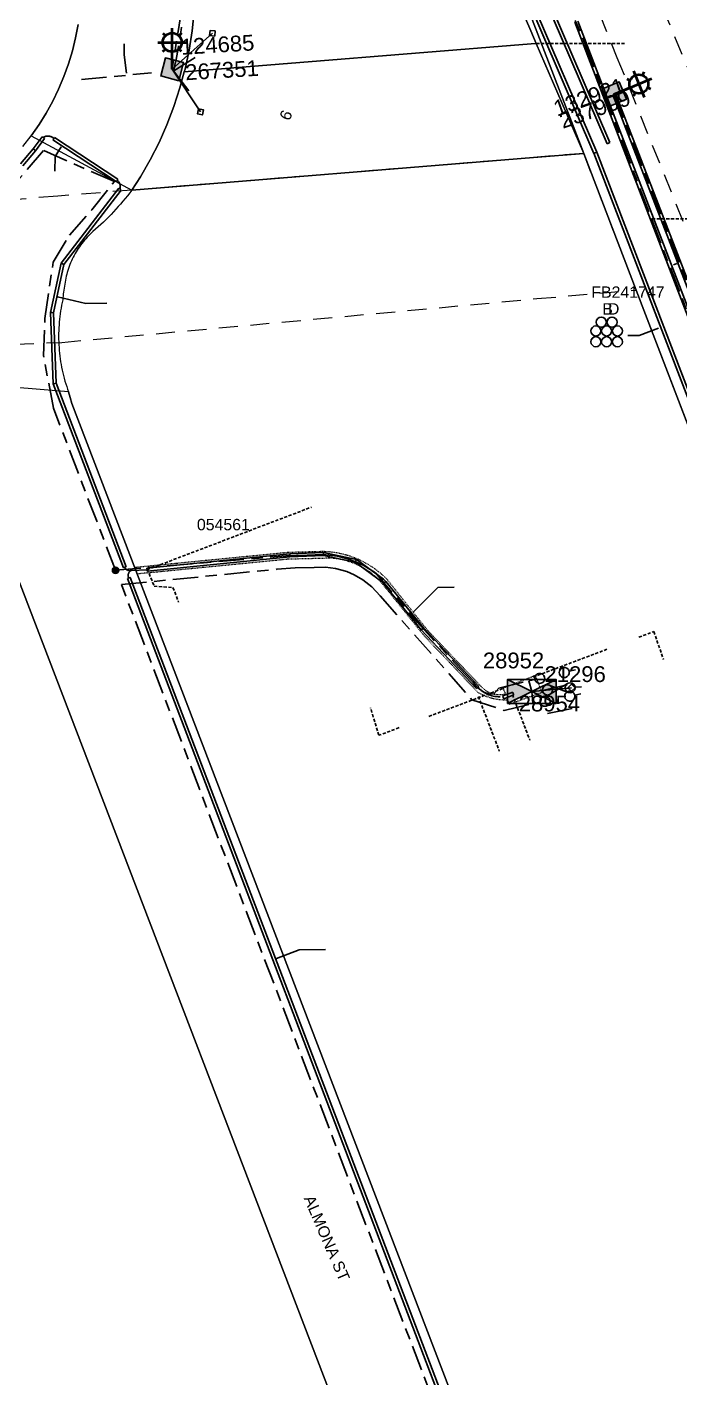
# Model space of a CAD drawing. Header units: metres. Extents: x 308616 to 310825, y 6264327 to 6267194.
# Drawn here: x 308928.1 to 309031.5, y 6266433 to 6266647.1 of the extents above; entities that cross this region are included whole.
import ezdxf
from ezdxf.enums import TextEntityAlignment as Align

# ---------------------------------------------------------------- set-up
doc = ezdxf.new("R2010")
doc.units = ezdxf.units.M
for name, pattern in [('Cable Exist UG', [8.2, 4, -1.2, 1.8, -1.2]), ('Dash', [5, 3, -2]), ('DASHED', [0.75, 0.5, -0.25]), ('HIDDEN', [0.375, 0.25, -0.125]), ('HIDDEN2', [0.1875, 0.125, -0.0625])]:
    doc.linetypes.add(name, pattern=pattern)
doc.layers.get('0').update_dxf_attribs({"color": 6})
for name, color, linetype in [('_User Miscellaneous9', 7, 'Continuous'), ('Equip_HV_EXT', 7, 'Continuous'), ('Equip_LV_EXT', 7, 'Continuous'), ('Equip_SP_SL_EXT', 7, 'Continuous'), ('Mains_HV_EXT', 7, 'Continuous'), ('Mains_LV_EXT', 7, 'Continuous'), ('Mains_LV_SL_EXT', 7, 'Continuous'), ('Mains_TR_EXT', 7, 'Continuous'), ('Services_SP_EXT', 7, 'Continuous'), ('Sub_SP_EXT', 7, 'Continuous'), ('SupportsUG_SP_LV_SL_EXT', 7, 'Continuous'), ('Trench_SP_EXT', 7, 'Continuous')]:
    doc.layers.add(name, color=color, linetype=linetype)
for name, color, linetype, lineweight in [('Cadastre Developer_SP_EXT', 7, 'Continuous', 5), ('Cadastre Easements_SP_EXT', 7, 'Continuous', 5), ('Cadastre Land Parcels_SP_EXT', 7, 'Continuous', 5), ('Cadastre Other Property_SP_EXT', 7, 'HIDDEN', 5), ('Cadastre Roads_SP_EXT', 7, 'Continuous', 5)]:
    doc.layers.add(name, color=color, linetype=linetype, lineweight=lineweight)
doc.layers.add('UNKNOWN_FEATURES', color=1, linetype='DASHED', plot=False)
doc.styles.add('COLUMN_LABEL', font='arial.ttf')
doc.styles.add('iecARIAL', font='arial.ttf', dxfattribs={"height": 2})
doc.styles.add('POLE_LABEL', font='arial.ttf')
doc.styles.get("Standard").update_dxf_attribs({"font": 'arial.ttf'})
doc.styles.add('SWITCH_LABEL', font='arial.ttf', dxfattribs={"height": 2.5})

# ---------------------------------------------------------------- blocks, each defined once
blk = doc.blocks.new('SUB_PADMOUNT_EXT')
for points in [[(0, 0), (-3.84, 1.92), (-3.84, -1.92)], [(0, 0), (3.84, 1.92), (3.84, -1.92)]]:
    blk.add_hatch(color=256).paths.add_polyline_path(points)
for p, q in [((3.84, 1.92), (-3.84, -1.92)), ((-3.84, 1.92), (3.84, -1.92))]:
    blk.add_line(p, q)
blk.add_lwpolyline([(-3.84, -1.92), (3.84, -1.92), (3.84, 1.92), (-3.84, 1.92)], close=True)
for tag, height, flags, p in [('ASSET_NUM', 2.5, 8, (2, 2)), ('STREET_CODE', 0.2, 9, (1.5, 0)), ('CONSTRUCTED_VOLTAGE', 0.2, 9, (1.5, -0.2)), ('OPERATING_VOLTAGE', 0.2, 9, (1.5, -0.6)), ('ORIENTATION', 0.2, 9, (1.5, -0.8)), ('OWNED_BY', 0.2, 9, (1.5, -1)), ('OPERATED_BY', 0.2, 9, (1.5, -1.2)), ('SECONDARY_VOLTAGE', 0.2, 9, (1.5, -1.6)), ('STATE', 0.2, 9, (1.5, -1.8)), ('SUBSTATION_TYPE', 0.2, 9, (1.5, -2.2)), ('NO_PHASES', 0.2, 9, (1.5, -0.4)), ('MAINTAINED_BY', 0.2, 9, (1.5, -1.4)), ('PARENT', 0.2, 9, (1.5, -2)), ('STREETNAME', 0.2, 9, (1.5, -3)), ('SUBURB', 0.2, 9, (1.5, -3.2)), ('Z', 0.2, 1, (1.5, -3.6)), ('USAGE', 0.2, 9, (1.5, -2.4)), ('LEGEND', 0.2, 9, (1.5, -2.6)), ('LOCATION', 0.2, 9, (1.5, -2.8)), ('NOTES', 0.2, 9, (1.5, -3.4))]:
    blk.add_attdef(tag, text='', height=height, dxfattribs=dict(flags=flags)).set_placement(p, align=Align.MIDDLE_LEFT)
blk = doc.blocks.new('COLUMN_EXT')
blk.add_hatch(color=256).paths.add_polyline_path([(-1.49, 1.48), (-1.49, -1.49), (1.48, -1.49), (1.48, 1.48)])
blk.add_lwpolyline([(-1.49, -1.49), (1.48, -1.49), (1.48, 1.48), (-1.49, 1.48)], close=True)
for tag, height, style, flags, p in [('ASSET_NUM', 2.5, 'COLUMN_LABEL', 8, (2, 2)), ('STRUCTURE_PLANT_NUMBER', 0.2, 'POLE_LABEL', 9, (1.81, 0.03)), ('STREET_CODE', 0.2, 'COLUMN_LABEL', 9, (1.81, -0.2))]:
    blk.add_attdef(tag, text='', height=height, dxfattribs=dict(style=style, flags=flags)).set_placement(p, align=Align.MIDDLE_LEFT)
at = {"flags": 9}
for tag, p in [('COLUMN_TYPE', (1.81, -0.4)), ('OWNED_BY', (1.81, -0.6)), ('STATE', (1.81, -0.8)), ('USAGE', (1.81, -1)), ('STREETNAME', (1.81, -1.6)), ('SUBURB', (1.81, -1.8)), ('LEGEND', (1.81, -1.2)), ('LOCATION', (1.81, -1.4)), ('NOTES', (1.81, -2))]:
    blk.add_attdef(tag, text='', height=0.2, dxfattribs=at).set_placement(p, align=Align.MIDDLE_LEFT)
at = {"flags": 1}
blk.add_attdef('Z', (1.81, -2.35), '', height=0.2, dxfattribs=at)
blk = doc.blocks.new('DUCT_EXT')
blk.add_circle((0, 0.8), 0.8)
at = {"flags": 1}
blk.add_attdef('Z', (0, 0), '', height=0.2, dxfattribs=at)
at = {"flags": 9}
for tag, p in [('DUCT_CODE', (0, 0)), ('XSECT_TYPE', (0, -0.2)), ('STATE', (0, -0.6)), ('FB_REFERENCE', (0, -0.4)), ('NOTES', (0, -0.8))]:
    blk.add_attdef(tag, text='', height=0.2, dxfattribs=at).set_placement(p, align=Align.MIDDLE_LEFT)
blk = doc.blocks.new('SL_LANTERN_EXT')
at = {"lineweight": 40}
for p, q in [((0, 1.97), (0, 6.47)), ((-1.46, 5.68), (-1.06, 5.28)), ((1.46, 5.68), (1.06, 5.28)), ((-2.25, 4.22), (2.25, 4.22)), ((-1.46, 2.76), (-1.06, 3.16)), ((0, 0), (0, 2.72)), ((1.46, 2.76), (1.06, 3.16))]:
    blk.add_line(p, q, dxfattribs=at)
blk.add_circle((0, 4.22), 1.5, dxfattribs=at)
at = {"style": 'iecARIAL', "flags": 8}
blk.add_attdef('ASSET_NUM', (1.5, 1.5), '', height=2.5, dxfattribs=at)
for tag, p, height, flags in [('OPERATING_VOLTAGE', (0.98, -1.65), 0.2, 9), ('ORIENTATION', (0.98, -1.85), 0.2, 9), ('OWNED_BY', (0.98, -2.05), 0.2, 9), ('STATE', (0.98, -2.25), 0.2, 9), ('CONSTRUCTED_VOLTAGE', (0.98, -0.65), 0.2, 9), ('CONTROL_TYPE', (0.98, -0.85), 0.2, 9), ('LANTERN_PURPOSE', (0.98, -1.05), 0.2, 9), ('LANTERN_TYPE', (0.98, -1.25), 0.2, 9), ('NO_PHASES', (0.98, -1.45), 0.2, 9), ('LNUMBER', (2.18, -3.25), 2.5, 8), ('USAGE', (0.98, -2.45), 0.2, 9), ('CEXIST', (0.98, -2.65), 0.2, 9), ('CNEW', (0.98, -2.85), 0.2, 9), ('CNUMBER', (0.98, -3.05), 0.2, 9), ('CREMOVE', (0.98, -3.25), 0.2, 9), ('CREPLACE', (0.98, -3.45), 0.2, 9), ('LKINGHEIGHT', (0.98, -3.65), 0.2, 9), ('LBRACKET', (0.98, -3.85), 0.2, 9), ('LBRACKETVOCAB', (0.98, -4.05), 0.2, 9), ('LCATEGORY', (0.98, -4.25), 0.2, 9), ('LCHARGE1', (0.98, -4.45), 0.2, 9), ('LCHARGE1PERCENT', (0.98, -4.65), 0.2, 9), ('LCHARGE2', (0.98, -4.85), 0.2, 9), ('LCHARGE2PERCENT', (0.98, -5.05), 0.2, 9), ('LCHARGE3', (0.98, -5.25), 0.2, 9), ('LCHARGE3PERCENT', (0.98, -5.45), 0.2, 9), ('LEXIST', (0.98, -5.65), 0.2, 9), ('LLAMP', (0.98, -5.85), 0.2, 9), ('LLAMPVOCAB', (0.98, -6.05), 0.2, 9), ('LMAST', (0.98, -6.25), 0.2, 9), ('LMASTVOCAB', (0.98, -6.45), 0.2, 9), ('LNEW', (0.98, -6.65), 0.2, 9), ('LANTNUMBER', (0.98, -6.85), 0.2, 9), ('LOUTREACH', (0.98, -7.25), 0.2, 9), ('LOUTREACHVOCAB', (0.98, -7.45), 0.2, 9), ('LRATECODE', (0.98, -7.65), 0.2, 9), ('LREMOVE', (0.98, -7.85), 0.2, 9), ('LREPLACE', (0.98, -8.05), 0.2, 9), ('LTYPE', (0.98, -8.25), 0.2, 9), ('LTYPEVOCAB', (0.98, -8.45), 0.2, 9), ('LEGEND', (0.98, -8.65), 0.2, 9), ('STREETNAME', (0.98, -9.25), 0.2, 9), ('SUBURB', (0.98, -9.45), 0.2, 1), ('LOCATION', (0.98, -8.85), 0.2, 9), ('NOTES', (0.98, -9.05), 0.2, 9)]:
    blk.add_attdef(tag, p, '', height=height, dxfattribs=dict(flags=flags))
blk = doc.blocks.new('CCP_EXT')
at = {"flags": 9}
for tag, p in [('STATE', (0, -1.8)), ('NOTES', (0, -2))]:
    blk.add_attdef(tag, text='', height=0.2, dxfattribs=at).set_placement(p, align=Align.MIDDLE_LEFT)
blk.add_wipeout([(0, 0.57), (0.57, 0), (0, -0.57), (-0.57, 0)])
blk.add_lwpolyline([(-0.57, 0), (0, 0.57), (0.57, 0), (0, -0.57), (-0.57, 0)])
at = {"flags": 1}
blk.add_attdef('Z', (0, 0), '', height=0.2, dxfattribs=at)
at = {"flags": 9}
for tag, p in [('CCP_TYPE', (0, 0)), ('CONSTRUCTED_VOLTAGE', (0, -0.2)), ('OPERATING_VOLTAGE', (0, -0.6)), ('ORIENTATION', (0, -0.8)), ('OWNED_BY', (0, -1)), ('NO_PHASES', (0, -0.4)), ('USAGE', (0, -1.2)), ('LEGEND', (0, -1.4)), ('LIFE_SUPPORT', (0, -1.6))]:
    blk.add_attdef(tag, text='', height=0.2, dxfattribs=at).set_placement(p, align=Align.MIDDLE_LEFT)
blk = doc.blocks.new('LV_UG_DFUSE_CLOSED_EXT')
for points in [[(1, 0), (0, 0)], [(5.04, 0.73), (2.16, -0.72)], [(5.05, -0.71), (2.16, 0.72)], [(6.2, 0.01), (7.2, 0.01)]]:
    blk.add_lwpolyline(points)
for centre in [(1.8, 0), (5.4, 0.01)]:
    blk.add_circle(centre, 0.8)
at = {"flags": 9}
for tag, p in [('ACTUAL_STATUS', (0, 0)), ('CONSTRUCTED_VOLTAGE', (0, -0.2)), ('OPERATING_VOLTAGE', (0, -0.6)), ('ORIENTATION', (0, -0.8)), ('STATE', (0, -1)), ('SWITCH_TYPE', (0, -1.2)), ('NO_PHASES', (0, -0.4)), ('USAGE', (0, -1.4)), ('NOTES', (0, -1.6))]:
    blk.add_attdef(tag, text='', height=0.2, dxfattribs=at).set_placement(p, align=Align.MIDDLE_LEFT)
at = {"flags": 1}
blk.add_attdef('Z', (0, 0), '', height=0.2, dxfattribs=at)
blk = doc.blocks.new('SWG_HOLEC_SU_EXT')
blk.add_line((1.8, -2), (5.8, -2))
for points in [[(1, 0), (0, 0)], [(6.6, 0), (7.6, 0)]]:
    blk.add_lwpolyline(points)
for points in [[(1.8, -0.8, 1), (1.8, 0.8, 1)], [(5.8, -0.8, 1), (5.8, 0.8, 1)]]:
    blk.add_lwpolyline(points, format="xyb", close=True)
at = {"style": 'SWITCH_LABEL', "flags": 8}
blk.add_attdef('ASSET_NUM', text='', height=2.5, rotation=179.9544, dxfattribs=at).set_placement((-2.4, 0), align=Align.MIDDLE_LEFT)
at = {"flags": 1}
blk.add_attdef('Z', (0, 0), '', height=0.2, dxfattribs=at)
at = {"flags": 9}
for tag, p in [('ACTUAL_STATUS', (0, -0.4)), ('CONSTRUCTED_VOLTAGE', (0, -0.6)), ('OPERATING_VOLTAGE', (0, -1)), ('ORIENTATION', (0, -1.2)), ('OWNED_BY', (0, -1.4)), ('STATE', (0, -1.8)), ('SWITCH_TYPE', (0, -2)), ('NO_PHASES', (0, -0.8)), ('PARENT', (0, -1.6)), ('USAGE', (0, -2.2)), ('STREETNAME', (0, -2.6)), ('SUBURB', (0, -2.8)), ('LOCATION', (0, -2.4)), ('NOTES', (0, -3))]:
    blk.add_attdef(tag, text='', height=0.2, dxfattribs=at).set_placement(p, align=Align.MIDDLE_LEFT)
at = {"style": 'SWITCH_LABEL', "flags": 9}
blk.add_attdef('STREET_CODE', text='', height=0.2, dxfattribs=at).set_placement((0, -0.2), align=Align.MIDDLE_LEFT)
blk = doc.blocks.new('CONNECTOR_NODE_EXT')
h = blk.add_hatch(color=256)
edge = h.paths.add_edge_path()
edge.add_arc((0, 0), 0.5, 0, 360)
blk.add_circle((0, 0), 0.5)
at = {"flags": 1}
blk.add_attdef('Z', (0, 0), '', height=0.2, dxfattribs=at)
at = {"flags": 9}
for tag, p in [('CONNECTOR_TYPE', (0, 0)), ('CONSTRUCTED_VOLTAGE', (0, -0.2)), ('OPERATING_VOLTAGE', (0, -0.6)), ('ORIENTATION', (0, -0.8)), ('SUBTYPE', (0, -1)), ('NO_PHASES', (0, -0.4)), ('USAGE', (0, -1.2)), ('NOTES', (0, -1.4))]:
    blk.add_attdef(tag, text='', height=0.2, dxfattribs=at).set_placement(p, align=Align.MIDDLE_LEFT)

msp = doc.modelspace()

# ---------------------------------------------------------------- linework, layer by layer
at = {"layer": '_User Miscellaneous9'}
for p, q in [((309014.86, 6266647.84), (309026.86, 6266616.61)), ((309015.31, 6266648.02), (309027.3, 6266616.79)), ((309020.86, 6266636.36), (309021.09, 6266636.45)), ((309042.3, 6266580.78), (309020.86, 6266636.36)), ((309021.31, 6266636.54), (309021.09, 6266636.45)), ((309042.74, 6266580.95), (309021.31, 6266636.54)), ((308929.06, 6266627.79), (308930.48, 6266629.7)), ((308929.43, 6266627.49), (308930.87, 6266629.42)), ((308930.48, 6266629.7), (308930.67, 6266629.56)), ((308930.87, 6266629.42), (308930.67, 6266629.56)), ((308932.18, 6266629.19), (308932.31, 6266629.39)), ((308932.18, 6266629.19), (308942.21, 6266622.59)), ((308932.44, 6266629.6), (308932.31, 6266629.39)), ((308932.44, 6266629.6), (308942.47, 6266622.99)), ((309019.95, 6266628.57), (309020.17, 6266628.66)), ((309020.39, 6266628.76), (309020.17, 6266628.66)), ((308927.05, 6266625.42), (308929.06, 6266627.79)), ((308927.4, 6266625.09), (308929.43, 6266627.49)), ((308929.06, 6266627.79), (308929.25, 6266627.64)), ((308929.43, 6266627.49), (308929.25, 6266627.64)), ((309017.87, 6266627.06), (309018.09, 6266627.16)), ((309017.87, 6266627.07), (309018.09, 6266627.16)), ((309017.87, 6266627.07), (309059.21, 6266519.23)), ((309018.31, 6266627.25), (309018.09, 6266627.16)), ((309018.32, 6266627.24), (309018.09, 6266627.16)), ((309018.32, 6266627.24), (309059.65, 6266519.4)), ((308942.21, 6266622.59), (308942.34, 6266622.79)), ((308942.47, 6266622.99), (308942.34, 6266622.79)), ((308942.62, 6266621.54), (308933.49, 6266609.67)), ((308943, 6266621.24), (308933.93, 6266609.46)), ((308942.62, 6266621.54), (308942.81, 6266621.39)), ((308943, 6266621.24), (308942.81, 6266621.39)), ((309026.86, 6266616.61), (309027.08, 6266616.7)), ((309026.86, 6266616.61), (309027.08, 6266616.7)), ((309036.29, 6266592.01), (309026.86, 6266616.61)), ((309027.3, 6266616.79), (309027.08, 6266616.7)), ((309027.3, 6266616.78), (309027.08, 6266616.7)), ((309036.74, 6266592.18), (309027.3, 6266616.78)), ((308933.49, 6266609.67), (308931.8, 6266601.85)), ((308933.93, 6266609.46), (308932.29, 6266601.81)), ((308933.49, 6266609.67), (308933.71, 6266609.56)), ((308933.93, 6266609.46), (308933.71, 6266609.56)), ((308931.8, 6266601.85), (308932.23, 6266590.55)), ((308931.8, 6266601.85), (308932.05, 6266601.83)), ((308932.29, 6266601.81), (308932.05, 6266601.83)), ((308932.29, 6266601.81), (308932.71, 6266590.64)), ((308932.23, 6266590.55), (308932.47, 6266590.59)), ((308932.23, 6266590.55), (308943.34, 6266561.39)), ((308932.71, 6266590.64), (308932.47, 6266590.59)), ((308932.71, 6266590.64), (308943.79, 6266561.56)), ((308947.07, 6266561.32), (308969.7, 6266563.6)), ((308947.12, 6266560.84), (308969.73, 6266563.12)), ((308969.7, 6266563.6), (308975.03, 6266563.8)), ((308969.7, 6266563.6), (308969.72, 6266563.36)), ((308969.73, 6266563.12), (308969.72, 6266563.36)), ((308969.73, 6266563.12), (308975.05, 6266563.32)), ((308975.02, 6266563.32), (308975.04, 6266563.56)), ((308975.05, 6266563.32), (308975.02, 6266563.32)), ((308975.02, 6266563.32), (308980.05, 6266562.26)), ((308975.03, 6266563.8), (308975.06, 6266563.8)), ((308975.03, 6266563.8), (308975.04, 6266563.56)), ((308975.06, 6266563.8), (308975.04, 6266563.56)), ((308975.05, 6266563.32), (308975.04, 6266563.56)), ((308975.06, 6266563.8), (308980.25, 6266562.71)), ((308980.05, 6266562.26), (308980.15, 6266562.49)), ((308980.05, 6266562.26), (308984.24, 6266559.22)), ((308980.25, 6266562.71), (308980.15, 6266562.49)), ((308980.25, 6266562.71), (308984.52, 6266559.61)), ((308943.34, 6266561.39), (308943.56, 6266561.48)), ((308943.79, 6266561.56), (308943.56, 6266561.48)), ((308943.99, 6266559.69), (308944.21, 6266559.78)), ((308943.99, 6266559.69), (308995.24, 6266425.2)), ((308944.43, 6266559.86), (308944.21, 6266559.78)), ((308944.43, 6266559.86), (308995.69, 6266425.37)), ((308947.07, 6266561.32), (308947.09, 6266561.08)), ((308947.12, 6266560.84), (308947.09, 6266561.08)), ((308984.22, 6266559.24), (308984.38, 6266559.42)), ((308984.24, 6266559.22), (308984.22, 6266559.24)), ((308984.22, 6266559.24), (308984.54, 6266558.9)), ((308984.24, 6266559.22), (308984.38, 6266559.42)), ((308984.52, 6266559.61), (308984.38, 6266559.42)), ((308984.54, 6266559.6), (308984.38, 6266559.42)), ((308984.52, 6266559.61), (308984.54, 6266559.6)), ((308984.54, 6266559.6), (308984.9, 6266559.22)), ((308984.54, 6266558.9), (308984.72, 6266559.06)), ((308984.54, 6266558.9), (308990.52, 6266551.57)), ((308984.9, 6266559.22), (308984.72, 6266559.06)), ((308984.9, 6266559.22), (308990.88, 6266551.89)), ((308990.52, 6266551.57), (308990.7, 6266551.73)), ((308990.52, 6266551.57), (308999.27, 6266542.26)), ((308990.88, 6266551.89), (308990.7, 6266551.73)), ((308990.88, 6266551.89), (308999.62, 6266542.59)), ((308999.62, 6266542.59), (308999.45, 6266542.43)), ((308999.27, 6266542.26), (308999.45, 6266542.43)), ((309003.44, 6266541.1), (309005.02, 6266541.7)), ((309003.44, 6266541.1), (309003.52, 6266540.88)), ((309003.61, 6266540.65), (309003.52, 6266540.88)), ((309003.61, 6266540.65), (309005.19, 6266541.25)), ((309005.02, 6266541.7), (309005.1, 6266541.48)), ((309005.19, 6266541.25), (309005.1, 6266541.48))]:
    msp.add_line(p, q, dxfattribs=at)
at = {"layer": '_User Miscellaneous9', "linetype": 'Continuous'}
for points in [[(308943.45, 6266644.42), (308943.48, 6266642.69), (308943.85, 6266639.77)], [(308932.51, 6266624.27), (308932.52, 6266626.57), (308933.49, 6266628.1)], [(308940.71, 6266603.33), (308937.4, 6266603.26), (308932.89, 6266604.32)], [(308995.72, 6266558.32), (308993.13, 6266558.27), (308989.2, 6266554.3)], [(308975.38, 6266500.89), (308971.16, 6266500.86), (308967.61, 6266499.5)]]:
    msp.add_lwpolyline(points, dxfattribs=at)
at = {"layer": '_User Miscellaneous9'}
for points in [[(309031.02, 6266609.62), (309030.48, 6266609.39)], [(309023.24, 6266598.21), (309025.04, 6266598.21), (309028.12, 6266599.37)]]:
    msp.add_lwpolyline(points, dxfattribs=at)
at = {"layer": 'Cadastre Developer_SP_EXT', "linetype": 'Dash'}
msp.add_lwpolyline([(309021.52, 6266642.28), (309090.67, 6266470.51), (309151.21, 6266319.93), (309205.66, 6266186.38)], dxfattribs=at)
at = {"layer": 'Cadastre Easements_SP_EXT', "linetype": 'Dash'}
msp.add_lwpolyline([(308906.37, 6266595.55), (308921.18, 6266596.67), (308933.59, 6266597.11), (309008.83, 6266604.04), (309024.56, 6266605.41), (309016.26, 6266627.05), (309008.32, 6266626.41), (308944.68, 6266621.24), (308932.94, 6266620.29), (308905.97, 6266618.1), (308905.77, 6266618.09), (308899.75, 6266617.59), (308901.38, 6266597.64), (308901.57, 6266595.03), (308906.37, 6266595.55)], close=True, dxfattribs=at)
at = {"layer": 'Cadastre Land Parcels_SP_EXT', "linetype": 'Continuous'}
for points in [[(309007.89, 6266646.5), (308999.98, 6266664.85), (308954.3, 6266661.14), (308954.54, 6266658.81), (308954.71, 6266655.73), (308954.71, 6266652.64), (308954.55, 6266649.56), (308954.23, 6266646.49), (308953.75, 6266643.43), (308953.11, 6266640.41), (308952.99, 6266639.97), (309007.93, 6266644.43), (309008.75, 6266644.5), (309007.89, 6266646.5)], [(309016.26, 6266627.05), (309008.75, 6266644.5), (309007.93, 6266644.43), (308952.99, 6266639.97), (308952.31, 6266637.43), (308951.35, 6266634.49), (308950.24, 6266631.6), (308948.99, 6266628.78), (308947.58, 6266626.02), (308946.04, 6266623.34), (308944.68, 6266621.24), (309008.32, 6266626.41), (309016.26, 6266627.05)]]:
    msp.add_lwpolyline(points, close=True, dxfattribs=at)
for points in [[(308999.98, 6266664.85), (309007.89, 6266646.5), (309008.75, 6266644.5), (309016.26, 6266627.05), (309007.85, 6266648.94)], [(308927.44, 6266628.16), (308928.76, 6266629.85), (308929.98, 6266631.62), (308931.11, 6266633.44), (308932.15, 6266635.32), (308933.08, 6266637.25), (308933.91, 6266639.23), (308934.64, 6266641.25), (308935.26, 6266643.3), (308935.78, 6266645.39), (308936.18, 6266647.5)], [(309103.65, 6266399.14), (309024.56, 6266605.41), (309016.26, 6266627.05), (309008.32, 6266626.41), (308944.68, 6266621.24), (308944.34, 6266620.79), (308943.99, 6266620.35), (308943.64, 6266619.91), (308943.28, 6266619.47), (308942.91, 6266619.04), (308942.54, 6266618.62), (308942.16, 6266618.2), (308941.78, 6266617.79), (308941.39, 6266617.38), (308940.99, 6266616.97), (308940.59, 6266616.57), (308940.19, 6266616.18), (308939.78, 6266615.79), (308939.36, 6266615.41), (308938.94, 6266615.04), (308938.51, 6266614.67), (308938.28, 6266614.45), (308938.04, 6266614.23), (308937.82, 6266614), (308937.59, 6266613.77), (308937.38, 6266613.53), (308937.17, 6266613.29), (308936.96, 6266613.04), (308936.76, 6266612.79), (308936.57, 6266612.53), (308936.38, 6266612.27), (308936.2, 6266612), (308936.03, 6266611.73), (308935.86, 6266611.46), (308935.7, 6266611.18), (308935.54, 6266610.9), (308935.39, 6266610.61), (308935.25, 6266610.32), (308935.12, 6266610.03), (308934.99, 6266609.73), (308934.87, 6266609.43), (308934.76, 6266609.13), (308934.65, 6266608.83), (308934.55, 6266608.52), (308934.46, 6266608.21), (308934.38, 6266607.9), (308934.3, 6266607.59), (308934.23, 6266607.28), (308934.17, 6266606.96), (308934.12, 6266606.64), (308934.07, 6266606.32), (308934.03, 6266606.01), (308933.97, 6266605.7), (308933.92, 6266605.4), (308933.87, 6266605.09), (308933.83, 6266604.79), (308933.8, 6266604.48), (308933.77, 6266604.17), (308933.75, 6266603.86), (308933.65, 6266603.43), (308933.56, 6266602.99), (308933.48, 6266602.54), (308933.4, 6266602.1), (308933.34, 6266601.66), (308933.28, 6266601.21), (308933.22, 6266600.77), (308933.18, 6266600.32), (308933.15, 6266599.87), (308933.12, 6266599.42), (308933.1, 6266598.98), (308933.09, 6266598.53), (308933.08, 6266598.08), (308933.09, 6266597.63), (308933.1, 6266597.18), (308933.12, 6266596.73), (308933.15, 6266596.28), (308933.18, 6266595.84), (308933.23, 6266595.39), (308933.28, 6266594.94), (308933.34, 6266594.5), (308933.4, 6266594.05), (308933.48, 6266593.61), (308933.56, 6266593.17), (308933.65, 6266592.73), (308933.75, 6266592.29), (308933.86, 6266591.86), (308933.97, 6266591.42), (308934.09, 6266590.99), (308934.22, 6266590.56), (308934.36, 6266590.13), (308934.5, 6266589.71), (308934.65, 6266589.28), (308934.89, 6266588.36), (308935.17, 6266587.45), (309013.29, 6266383.58)], [(308923.37, 6266391.29), (308943.87, 6266388.26), (308962.62, 6266385.5), (308995.19, 6266380.7), (308915.68, 6266588.19)]]:
    msp.add_lwpolyline(points, dxfattribs=at)
at = {"layer": 'Cadastre Other Property_SP_EXT', "linetype": 'HIDDEN2'}
msp.add_lwpolyline([(308945.15, 6266561.43), (308945.53, 6266560.46), (308959.23, 6266561.8), (308969.43, 6266562.8), (308975.29, 6266562.94), (308975.29, 6266562.94, -0.241508), (308984.88, 6266558.23), (308984.88, 6266558.23), (308990.94, 6266550.67), (308999.45, 6266541.71), (308999.45, 6266541.71, 0.148298), (309004.2, 6266540.49), (309004.2, 6266540.49), (309004.48, 6266539.8), (309009.65, 6266541.67), (309008.6, 6266544.33), (309003.49, 6266542.3), (309003.84, 6266541.42), (309003.84, 6266541.42, -0.281018), (308999.99, 6266542.6), (308999.99, 6266542.6), (308991.54, 6266551.47), (308990.12, 6266553.26), (308985.04, 6266559.64), (308985.04, 6266559.64, 0.194536), (308974.94, 6266563.96), (308974.94, 6266563.96), (308969.42, 6266563.81), (308945.15, 6266561.43)], format="xyb", close=True, dxfattribs=at)
at = {"layer": 'Cadastre Roads_SP_EXT', "linetype": 'Continuous'}
msp.add_lwpolyline([(308915.68, 6266588.19), (308995.19, 6266380.7)], dxfattribs=at)
at = {"layer": 'Mains_HV_EXT', "linetype": 'Cable Exist UG'}
for points in [[(308942.1, 6266561), (308932.25, 6266586.71), (308930.69, 6266595.06), (308930.92, 6266600.88), (308932.22, 6266609.85), (308934.81, 6266614.09), (308938.34, 6266618.11), (308941.91, 6266622.58), (308930.68, 6266627.54), (308926.49, 6266622.62), (308922.18, 6266619.78), (308916.87, 6266618.88), (308912.09, 6266617.36), (308908.43, 6266615.55), (308903.1, 6266614.8), (308767.81, 6266603.98), (308717.13, 6266599.83), (308720.87, 6266613.18), (308719.62, 6266636.98), (308733.6, 6266656.13)], [(308942.1, 6266561), (308969.06, 6266563.3), (308972.43, 6266563.42), (308974.94, 6266563.49), (308977.28, 6266563.24), (308979.21, 6266562.73), (308981.32, 6266561.82), (308983.28, 6266560.57), (308989.89, 6266552.79), (308995.84, 6266546.27), (308998.62, 6266543.35), (308999.33, 6266542.5), (309000.45, 6266541.7), (309001.27, 6266541.38), (309002.01, 6266541.4), (309002.8, 6266542.34), (309007.54, 6266543.46), (309008.05, 6266541.79)], [(308999.32, 6266411.32), (308943.04, 6266558.73), (308967.64, 6266561.15), (308970.55, 6266561.37), (308973.55, 6266561.45), (308975.35, 6266561.47), (308976.95, 6266561.27), (308978.73, 6266560.78), (308979.92, 6266560.29), (308981.29, 6266559.51), (308982.71, 6266558.37), (308984.03, 6266556.94), (308998.55, 6266540.48), (309003.66, 6266538.8), (309008.22, 6266539.87), (309008.05, 6266541.79)]]:
    msp.add_lwpolyline(points, dxfattribs=at)
at = {"layer": 'Mains_LV_EXT', "linetype": 'Cable Exist UG'}
msp.add_lwpolyline([(308949.78, 6266672.2), (308951.87, 6266663.79), (308952.61, 6266657.01), (308952.59, 6266650), (308951.06, 6266640.39)], dxfattribs=at)
at = {"layer": 'Mains_LV_SL_EXT', "linetype": 'Cable Exist UG'}
msp.add_lwpolyline([(309021.09, 6266636.45), (309042.52, 6266580.87)], dxfattribs=at)
at = {"layer": 'Trench_SP_EXT', "linetype": 'Cable Exist UG'}
for points in [[(308951.3, 6266640.16, 0.029942), (308952.87, 6266649.59)], [(308930.67, 6266629.56, -0.40371), (308932.31, 6266629.39)], [(308942.34, 6266622.79, -0.300695), (308942.81, 6266621.39)], [(308943.56, 6266561.48, 0.411433), (308944.63, 6266560.98)], [(308944.63, 6266560.98, 0.453425), (308944.21, 6266559.78)], [(308999.46, 6266542.52, 0.23984), (309003.27, 6266540.97)]]:
    msp.add_lwpolyline(points, format="xyb", dxfattribs=at)
for points in [[(308951.31, 6266640.16), (308955.83, 6266642.97)], [(308936.7, 6266638.75), (308947.77, 6266639.82)], [(308951.28, 6266640.16), (308954.4, 6266636.01)], [(308947.09, 6266561.08), (308944.63, 6266560.98)]]:
    msp.add_lwpolyline(points, dxfattribs=at)
at = {"layer": 'UNKNOWN_FEATURES'}
for points in [[(309008.73, 6266644.5), (309022.93, 6266644.5)], [(309027.08, 6266616.7), (309033.68, 6266616.7)], [(308947.09, 6266561.08), (308973.15, 6266571.01)], [(308947.15, 6266561.2), (308948.22, 6266558.47), (308951.2, 6266558.26), (308952.08, 6266555.95)], [(309024.99, 6266550.38), (309027.38, 6266551.29), (309028.88, 6266546.86)], [(309008.26, 6266544.08), (309019.93, 6266548.48)], [(309003.42, 6266542.25), (308991.69, 6266537.83)], [(308999.59, 6266540.99), (309002.89, 6266532.32)], [(309004.97, 6266541.3), (309007.72, 6266534.1)], [(308987, 6266536.06), (308983.79, 6266534.85), (308982.49, 6266539.21)]]:
    msp.add_lwpolyline(points, dxfattribs=at)

# ---------------------------------------------------------------- block references
at = {"layer": '_User Miscellaneous9'}
for p in [(309019.04, 6266599.52), (309020.74, 6266599.52), (309018.19, 6266598.12), (309019.89, 6266598.12), (309021.59, 6266598.12), (309018.19, 6266596.42), (309019.89, 6266596.42), (309021.59, 6266596.42)]:
    msp.add_blockref('DUCT_EXT', p, dxfattribs=at)
at = {"layer": 'Equip_HV_EXT'}
msp.add_blockref('CONNECTOR_NODE_EXT', (308942.1, 6266561), dxfattribs=at)
at = {"layer": 'Equip_SP_SL_EXT'}
ref = msp.add_blockref('SL_LANTERN_EXT', (308951.07, 6266640.43), dxfattribs=at)
ref.add_attrib('ASSET_NUM', '124685', dxfattribs={"layer": '0', "height": 2.5, "rotation": 3.532, "style": 'iecARIAL'}).set_placement((308952.57, 6266641.93), align=Align.BOTTOM_LEFT)
ref = msp.add_blockref('SL_LANTERN_EXT', (309021.09, 6266636.45), dxfattribs=dict(at, rotation=292.3818947009544))
ref.add_attrib('ASSET_NUM', '132921', dxfattribs={"layer": '0', "height": 2.5, "rotation": 19.5693, "style": 'iecARIAL'}).set_placement((309022.59, 6266637.95), align=Align.MIDDLE_RIGHT)
at = {"layer": 'Sub_SP_EXT'}
ref = msp.add_blockref('SUB_PADMOUNT_EXT', (309008.05, 6266541.79), dxfattribs=at)
ref.add_attrib('ASSET_NUM', '21296', dxfattribs={"layer": '0', "height": 2.5}).set_placement((309010.05, 6266542.54), align=Align.BOTTOM_LEFT)
at = {"layer": 'SupportsUG_SP_LV_SL_EXT'}
ref = msp.add_blockref('COLUMN_EXT', (308951.06, 6266640.39), dxfattribs=dict(at, rotation=75.2382711774905))
ref.add_attrib('ASSET_NUM', '267351', dxfattribs={"layer": '0', "height": 2.5, "rotation": 3.532, "style": 'COLUMN_LABEL'}).set_placement((308953.06, 6266641.14), align=Align.TOP_LEFT)
ref = msp.add_blockref('COLUMN_EXT', (309021.09, 6266636.45), dxfattribs=dict(at, rotation=292.3818947009544))
ref.add_attrib('ASSET_NUM', '237909', dxfattribs={"layer": '0', "height": 2.5, "rotation": 19.5693, "style": 'COLUMN_LABEL'}).set_placement((309023.09, 6266637.2), align=Align.TOP_RIGHT)

# ---------------------------------------------------------------- texts
at = {"layer": '_User Miscellaneous9'}
for s, p in [('FB241747', (309017.46, 6266604.18)), ('B', (309019.19, 6266601.52)), ('D', (309020.09, 6266601.52))]:
    msp.add_text(s, height=1.8, dxfattribs=at).set_placement(p)
at = {"layer": 'Cadastre Land Parcels_SP_EXT'}
msp.add_text('6', height=1.8, rotation=66.02, dxfattribs=at).set_placement((308969.62, 6266632.11))
at = {"layer": 'Cadastre Other Property_SP_EXT'}
msp.add_text('054561', height=1.8, dxfattribs=at).set_placement((308954.99, 6266567.34))
at = {"layer": 'Cadastre Roads_SP_EXT'}
msp.add_text('ALMONA ST', height=1.8, rotation=293.3332, dxfattribs=at).set_placement((308971.87, 6266461.48))

# ---------------------------------------------------------------- next in the draw order: block references
at = {"layer": 'Services_SP_EXT'}
for p, rotation in [((308957.44, 6266646.09), 40.70137568950366), ((308955.56, 6266633.64), 302.5945036164342)]:
    msp.add_blockref('CCP_EXT', p, dxfattribs=dict(at, rotation=rotation))
msp.add_blockref('CCP_EXT', (309014.31, 6266542.39), dxfattribs=at)

# ---------------------------------------------------------------- next in the draw order: block references
for p, rotation in [((308957.44, 6266646.09), 40.70137568950366), ((308955.56, 6266633.64), 302.5945036164342)]:
    msp.add_blockref('CCP_EXT', p, dxfattribs=dict(at, rotation=rotation))
msp.add_blockref('CCP_EXT', (309014.31, 6266542.39), dxfattribs=at)

# ---------------------------------------------------------------- next in the draw order: linework, layer by layer
at = {"layer": '_User Miscellaneous9'}
for p, q in [((308947.2, 6266793.07), (309018.31, 6266627.25)), ((309019.95, 6266628.57), (308948.68, 6266794.58)), ((309020.39, 6266628.76), (308949.12, 6266794.77)), ((308946.76, 6266792.89), (309017.87, 6266627.06))]:
    msp.add_line(p, q, dxfattribs=at)
at = {"layer": 'Cadastre Developer_SP_EXT', "linetype": 'Dash'}
for points in [[(309129.74, 6266403.16), (309049.37, 6266601.29), (309025.47, 6266657.91), (309016.2, 6266684.88), (309011.12, 6266708.04), (309006.14, 6266730.42), (309001.6, 6266749.09), (308996.16, 6266767.15), (308984.08, 6266802.56), (308972.96, 6266828.97)], [(308959.14, 6266797.65), (309021.52, 6266642.28)]]:
    msp.add_lwpolyline(points, dxfattribs=at)
at = {"layer": 'Cadastre Roads_SP_EXT', "linetype": 'Continuous'}
msp.add_lwpolyline([(309160.02, 6266413.79), (309107.25, 6266551.5), (309105.42, 6266556.26), (309078.17, 6266627.41), (309074.56, 6266636.84), (309053.07, 6266692.95), (309031.42, 6266749.36), (309004.49, 6266814.3), (308960.85, 6266919.5), (308938.85, 6266906.89), (308910.48, 6266890.63), (308958.76, 6266774.21), (308972.28, 6266741.62), (308991.24, 6266692.22), (309007.85, 6266648.95), (309016.26, 6266627.05), (309024.56, 6266605.41), (309105.11, 6266395.33), (309160.02, 6266413.79)], close=True, dxfattribs=at)
for points in [[(308936.18, 6266647.5), (308935.78, 6266645.39), (308935.26, 6266643.3), (308934.64, 6266641.25), (308933.92, 6266639.23), (308933.08, 6266637.25), (308932.15, 6266635.32), (308931.11, 6266633.44), (308929.98, 6266631.62), (308928.76, 6266629.85), (308944.68, 6266621.24), (308946.03, 6266623.35), (308947.58, 6266626.02), (308948.99, 6266628.78), (308950.24, 6266631.6), (308951.35, 6266634.49), (308952.31, 6266637.43), (308952.99, 6266639.97), (308953.11, 6266640.41), (308953.75, 6266643.43), (308954.23, 6266646.49), (308954.55, 6266649.56)], [(309013.29, 6266383.58), (308935.17, 6266587.45), (308934.89, 6266588.36), (308934.65, 6266589.28), (308912.77, 6266591.07)]]:
    msp.add_lwpolyline(points, dxfattribs=at)
at = {"layer": 'Mains_TR_EXT', "linetype": 'Cable Exist UG'}
msp.add_lwpolyline([(308778.26, 6266960.11), (308783.66, 6266983.43), (308828.9, 6266993.74), (308830.43, 6266994.09), (308857.93, 6266958.06), (308903.33, 6266901.04), (308919.83, 6266871.73), (308919.83, 6266871.73), (309016.45, 6266644.52), (309027.04, 6266616.57), (309027.04, 6266616.57), (309040.72, 6266580.99), (309068.24, 6266503.76), (309078.27, 6266477.62), (309087.41, 6266456.28)], dxfattribs=at)
at = {"layer": 'Services_SP_EXT'}
for points in [[(308951.06, 6266640.39), (308957.44, 6266646.09)], [(308951.06, 6266640.39), (308955.56, 6266633.64)], [(309008.05, 6266541.79), (309014.31, 6266542.39)]]:
    msp.add_lwpolyline(points, dxfattribs=at)

# ---------------------------------------------------------------- next in the draw order: block references
at = {"layer": 'Equip_HV_EXT'}
ref = msp.add_blockref('SWG_HOLEC_SU_EXT', (309007.54, 6266543.46), dxfattribs=dict(at, rotation=13.37365405139874))
ref.add_attrib('ASSET_NUM', '28952', dxfattribs={"layer": '0', "height": 2.5, "style": 'SWITCH_LABEL'}).set_placement((309005.14, 6266544.71), align=Align.BOTTOM_CENTER)
ref = msp.add_blockref('SWG_HOLEC_SU_EXT', (309008.37, 6266539.88), dxfattribs=dict(at, rotation=11.61593318603455))
ref.add_attrib('ASSET_NUM', '28954', dxfattribs={"layer": '0', "height": 2.5, "style": 'SWITCH_LABEL'}).set_placement((309005.97, 6266541.13), align=Align.TOP_LEFT)
at = {"layer": 'Equip_LV_EXT', "rotation": 5.468603729459518}
msp.add_blockref('LV_UG_DFUSE_CLOSED_EXT', (309008.72, 6266541.86), dxfattribs=at)

doc.saveas('drawing.dxf')
